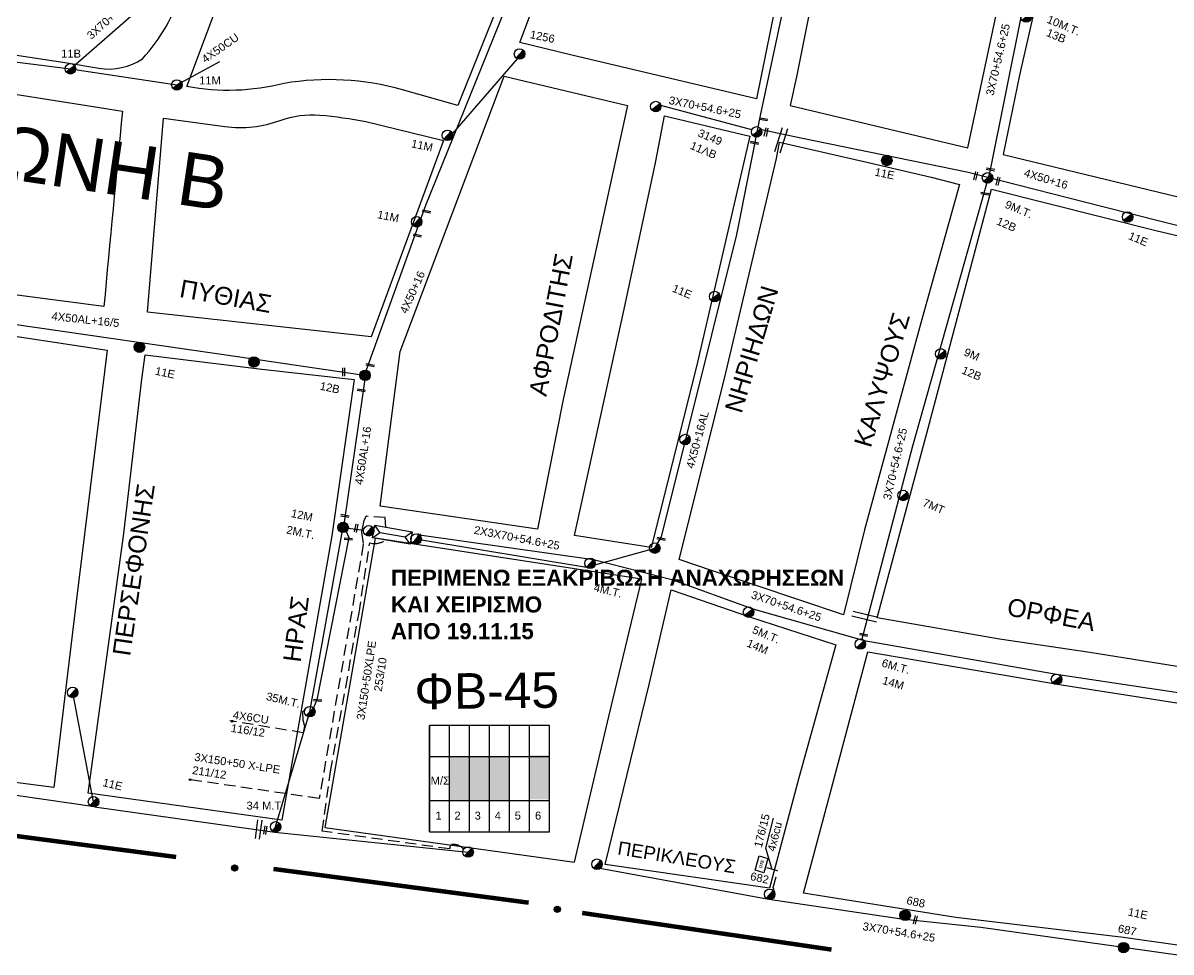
# Model space of a CAD drawing. Header units: millimetres. Extents: x 6950 to 9601, y 853 to 1951.
# Drawn here: x 8676.1 to 8934.4, y 1391.4 to 1600.2 of the extents above; entities that cross this region are included whole.
import ezdxf
from ezdxf.enums import TextEntityAlignment as Align

# ---------------------------------------------------------------- set-up
doc = ezdxf.new("R2010")
doc.units = ezdxf.units.MM
doc.linetypes.add('DASHED', pattern=[19.05, 12.7, -6.35])
for name, color, linetype in [('Pillar OTE', 7, 'Continuous'), ('Άγνωστα', 7, 'Continuous'), ('Ασφαλειοκιβώτια Χ.Τ 6 αναχωρήσεων', 7, 'Continuous'), ('Ασφαλειοκιβώτια Χ.Τ 9 αναχωρήσεων', 7, 'Continuous'), ('Γυμνά εναέρια ΧΤ και ΦΟΠ (3Φ)   4x50+16AL', 7, 'Continuous'), ('Επιγραφές - Σχήματα', 7, 'Continuous'), ('Καλώδια ΧΤ    4Χ50 CU', 7, 'SYN_LINE'), ('Καλώδια ΧΤ   3x150AL+50XLPE', 7, 'DASHED'), ('Καλώδια ΧΤ   4x6CU', 7, 'DASHED'), ('Μηχανική τομή', 7, 'Continuous'), ('Στύλος Ξύλινος', 7, 'Continuous'), ('Στύλος Ξύλινος @ 1', 7, 'Continuous'), ('Στύλος ΦΜ', 7, 'Continuous'), ('Στύλος ΦΜ @ 1', 7, 'Continuous'), ('Συνδέσεις', 7, 'Continuous'), ('Συνεστραμμένα ΧΤ   3x70+54.6+25 AL', 7, 'SYN_LINE'), ('Τομή', 7, 'Continuous'), ('Υποσταθμός εναέριος 2 στύλων', 7, 'Continuous'), ('Υποσταθμός πόλεως', 7, 'Continuous'), ('Υπόβαθρο ΔΕΗ', 7, 'Continuous'), ('Υπόγεια καλώδια Παροχών ΧΤ   4x50AL', 7, 'DASHED'), ('Υπόγεια καλώδια Παροχών ΧΤ   4x6', 7, 'DASHED')]:
    doc.layers.add(name, color=color, linetype=linetype)
doc.styles.add('arial', font='ARIAL.TTF')
doc.styles.get("Standard").update_dxf_attribs({"font": 'ARIAL.TTF'})
doc.linetypes.add('SYN_LINE', pattern='A,0.5,-0.0001,["/\\/\\/\\/",Standard,S=0.1,R=0,X=0,Y=-0.05],-0.25', length=0.7501)
doc.dimstyles.new('ISO-25', dxfattribs={"dimtxt": 2.5, "dimasz": 2.5, "dimexe": 1.25, "dimexo": 0.625, "dimtad": 1, "dimtxsty": 'Standard', "dimcen": 2.5, "dimadec": 0, "dimazin": 0, "dimtfac": 1, "dimtmove": 0, "dimatfit": 3, "dimfxl": 1, "dimarcsym": 0})

# ---------------------------------------------------------------- blocks, each defined once
blk = doc.blocks.new('ΤΟΜΗ')
at = {"layer": 'Τομή', "ltscale": 40}
for p, q in [((-5.68, 0), (5.68, 0)), ((5.68, -2.33), (-5.68, -2.33))]:
    blk.add_line(p, q, dxfattribs=at)
blk = doc.blocks.new('ΜΗΧΑΝΙΚΗ ΤΟΜΗ')
at = {"layer": 'Μηχανική τομή', "ltscale": 40}
for p, q in [((-1.89, 0.78), (1.89, 0.78)), ((1.89, 0), (-1.89, 0))]:
    blk.add_line(p, q, dxfattribs=at)
blk = doc.blocks.new('ΥΠΑΡΧΩΝ ΞΥΛΙΝΟΣ ΣΤΥΛΟΣ')
at = {"layer": 'Στύλος Ξύλινος'}
h = blk.add_hatch(color=7, dxfattribs=at)
h.paths.add_polyline_path([(-2.62, 0, 0.270008), (-1.29, -2.28), (1.3, 2.27, 0.576266)])
h.paths.add_polyline_path([(-1.29, -2.28, 0.574793), (2.62, 0, 0.268822), (1.3, 2.27)])
at = {"layer": 'Στύλος Ξύλινος', "color": 7}
blk.add_line((-1.29, -2.28), (1.3, 2.27), dxfattribs=at)
blk.add_circle((0, 0), 2.62, dxfattribs=at)
at = {"layer": 'Στύλος Ξύλινος', "flags": 4}
for tag, p in [('ΑΡΙΘΜΟΣ', (-4.91, 8.6)), ('ΤΥΠΟΣ', (-4.85, 3.39))]:
    blk.add_attdef(tag, p, '', height=4, dxfattribs=at)
blk = doc.blocks.new('ΥΠΑΡΧΩΝ ΤΣΙΜΕΝΤΕΝΙΟΣ ΣΤΥΛΟΣ')
at = {"layer": 'Στύλος ΦΜ'}
blk.add_hatch(color=7, dxfattribs=at).paths.add_polyline_path([(-1.29, -2.28, 0.574793), (2.62, 0, 0.268822), (1.3, 2.27)])
at = {"layer": 'Στύλος ΦΜ', "color": 7}
blk.add_line((-1.29, -2.28), (1.3, 2.27), dxfattribs=at)
blk.add_circle((0, 0), 2.62, dxfattribs=at)
at = {"layer": 'Στύλος ΦΜ', "flags": 4}
for tag, p in [('ΑΡΙΘΜΟΣ', (-4.68, 8.05)), ('ΤΥΠΟΣ', (-4.91, 3.03))]:
    blk.add_attdef(tag, p, '', height=4, dxfattribs=at)
blk = doc.blocks.new('ΥΠΟΣΤΑΘΜΟΣ ΕΝΑΕΡΙΟΣ ΕΠΙ 2 ΣΤΥΛΩΝ')
at = {"layer": 'Υποσταθμός εναέριος 2 στύλων', "linetype": 'Continuous'}
for points in [[(-11.97, -2.11, 0.574793), (-8.45, -0.07, 0.268822), (-9.64, 1.98)], [(9.68, -2.15, 0.574793), (13.19, -0.1, 0.268822), (12.01, 1.95)]]:
    blk.add_hatch(color=256, dxfattribs=at).paths.add_polyline_path(points)
for p, q in [((-11.97, -2.11), (-9.64, 1.98)), ((9.68, -2.15), (12.01, 1.95))]:
    blk.add_line(p, q, dxfattribs=at)
for centre in [(-10.81, -0.07), (10.84, -0.1)]:
    blk.add_circle(centre, 2.36, dxfattribs=at)
at = {"layer": 'Υποσταθμός πόλεως', "linetype": 'Continuous', "ltscale": 40}
blk.add_lwpolyline([(-8.57, 2.82), (8.57, 2.82), (8.57, -2.82), (-8.57, -2.82)], close=True, dxfattribs=at)
for points in [[(-5.75, 0), (-8.57, 2.82)], [(-8.57, -2.82), (-5.75, 0)], [(-5.75, 0), (5.75, 0)], [(5.75, 0), (8.57, 2.82)], [(8.57, -2.82), (5.75, 0)]]:
    blk.add_lwpolyline(points, dxfattribs=at)
at = {"layer": 'Υποσταθμός εναέριος 2 στύλων', "ltscale": 40, "flags": 1}
for tag, p in [('ΜΕΤΑΣΧΗΜΑΤΙΣΜΟΣ', (14.09, 2.51)), ('ΙΣΧΥΣ', (14.07, -0.28)), ('ΑΡΙΘΜΟΣ', (14.19, -3))]:
    blk.add_attdef(tag, p, '', height=1.8, dxfattribs=at)
blk = doc.blocks.new('ΑΣΦΑΛΕΙΟΚΙΒΩΤΙΟ ΥΠΟΣΤΑΘΜΟΥ 6 ΑΝΑΧΩΡΗΣΕΩΝ')
at = {"layer": 'Ασφαλειοκιβώτια Χ.Τ 6 αναχωρήσεων', "ltscale": 40}
for p, q in [((-23.91, 27), (23.91, 27)), ((-9.83, 27), (-9.83, -27)), ((9.83, 27), (9.83, -27)), ((-23.91, 18), (23.91, 18)), ((-23.91, 9), (23.91, 9)), ((-23.91, 0), (23.91, 0)), ((-23.91, -9), (23.91, -9)), ((-23.91, -18), (23.91, -18))]:
    blk.add_line(p, q, dxfattribs=at)
at = {"layer": 'Ασφαλειοκιβώτια Χ.Τ 6 αναχωρήσεων'}
blk.add_lwpolyline([(-23.91, -27), (23.91, -27), (23.91, 27), (-23.91, 27)], close=True, dxfattribs=at)
for s, p in [('1', (-18.47, 24.34)), ('2', (-18.47, 15.77)), ('3', (-18.47, 6.7)), ('4', (-18.47, -2.33)), ('5', (-18.47, -11.34)), ('6', (-18.47, -20.47))]:
    blk.add_text(s, height=3.6, rotation=270, dxfattribs=at).set_placement(p)
at = {"layer": 'Ασφαλειοκιβώτια Χ.Τ 6 αναχωρήσεων', "ltscale": 40}
for tag, height, p in [('ΟΝΟΜΑ', 5, (-0.27, 31.68)), ('ΚΕΙΜΕΝΟ 1', 2, (16.95, 22.41)), ('ΚΕΙΜΕΝΟ 2', 2, (16.95, 13.71)), ('ΚΕΙΜΕΝΟ 3', 2, (16.95, 4.31)), ('ΚΕΙΜΕΝΟ 4', 2, (16.95, -4.67)), ('ΚΕΙΜΕΝΟ 5', 2, (16.95, -13.51)), ('ΚΕΙΜΕΝΟ 6', 2, (16.95, -22.43)), ('ΣΧ', 2, (-0.21, -29.21))]:
    blk.add_attdef(tag, text='', height=height, dxfattribs=at).set_placement(p, align=Align.MIDDLE_CENTER)
blk = doc.blocks.new('_ΣΥΝΔΕΣΗ')
at = {"layer": 'Συνδέσεις', "linetype": 'SYN_LINE', "ltscale": 40}
blk.add_hatch(color=256, dxfattribs=at).paths.add_polyline_path([(0.5, -0.01, 1), (-0.5, -0.01, 1)])
at = {"layer": 'Συνδέσεις'}
blk.add_circle((0, -0.01), 0.5, dxfattribs=at)
blk = doc.blocks.new('PILLAR ΟΤΕ')
at = {"layer": 'Pillar OTE', "ltscale": 40}
blk.add_lwpolyline([(-3.31, 2.02), (3.39, 2.02), (3.39, -1.99), (-3.31, -1.99)], close=True, dxfattribs=at)
at = {"layer": 'Pillar OTE', "insert": (-1.81, 0.71), "char_height": 1.3575, "width": 109.961, "attachment_point": 1}
blk.add_mtext('{\\fArial|b1|i0|c161|p34;OTE}', dxfattribs=at)

msp = doc.modelspace()

# ---------------------------------------------------------------- hatches: boundary and pattern name
at = {"layer": 'Ασφαλειοκιβώτια Χ.Τ 9 αναχωρήσεων', "ltscale": 40}
for color, points in [(173, [(8776.54, 1435.29), (8772.04, 1435.29), (8772.04, 1425.46), (8776.54, 1425.46)]), (62, [(8781.04, 1435.29), (8776.54, 1435.29), (8776.54, 1425.46), (8781.04, 1425.46)]), (150, [(8781.13, 1425.42), (8785.63, 1425.42), (8785.63, 1435.25), (8781.13, 1435.25)]), (6, [(8790.12, 1425.72), (8794.62, 1425.72), (8794.62, 1435.55), (8790.12, 1435.55)])]:
    msp.add_hatch(color=color, dxfattribs=at).paths.add_polyline_path(points)
at = {"layer": 'Επιγραφές - Σχήματα', "linetype": 'Continuous', "ltscale": 20}
h = msp.add_hatch(color=154, dxfattribs=at)
h.dxf.hatch_style = 1
edge = h.paths.add_edge_path()
edge.add_arc((8723.7, 1410.27), 0.708, 0, 360)
h = msp.add_hatch(color=154, dxfattribs=at)
h.dxf.hatch_style = 1
edge = h.paths.add_edge_path()
edge.add_arc((8796.3, 1400.96), 0.708, 0, 360)

# ---------------------------------------------------------------- linework, layer by layer
at = {"layer": 'Άγνωστα', "color": 30}
msp.add_lwpolyline([(8984.14, 1543.81), (8952.84, 1550.38), (8919.02, 1558.86), (8888.43, 1566.71), (8851.08, 1574.33), (8842.2, 1576.21)], dxfattribs=at)
at = {"layer": 'Άγνωστα', "color": 151}
for points in [[(8641.98, 1535.06), (8673.59, 1532.56), (8724.36, 1525.28), (8751.89, 1521.19)], [(8749.28, 1486.66), (8752.71, 1486.21)]]:
    msp.add_lwpolyline(points, dxfattribs=at)
at = {"layer": 'Γυμνά εναέρια ΧΤ και ΦΟΠ (3Φ)   4x50+16AL', "color": 173, "ltscale": 40}
msp.add_lwpolyline([(8818.22, 1482.17), (8819.75, 1484.71), (8836.67, 1552.65), (8841.99, 1579.42), (8849.55, 1614.85), (8855.15, 1641.1)], dxfattribs=at)
at = {"layer": 'Γυμνά εναέρια ΧΤ και ΦΟΠ (3Φ)   4x50+16AL', "color": 151}
msp.add_lwpolyline([(8786.92, 1609.26), (8766.67, 1559.17), (8753.3, 1522.17), (8748.36, 1487.99)], dxfattribs=at)
at = {"layer": 'Γυμνά εναέρια ΧΤ και ΦΟΠ (3Φ)   4x50+16AL', "color": 85}
msp.add_lwpolyline([(8740.62, 1445.4), (8747.87, 1485.68)], dxfattribs=at)
at = {"layer": 'Επιγραφές - Σχήματα', "color": 154, "linetype": 'Continuous', "ltscale": 20, "const_width": 1}
for points in [[(8664.03, 1418.83), (8710.55, 1412.73)], [(8732.44, 1410.04), (8789.85, 1402.46)], [(8801.89, 1400.15), (8857.98, 1391.91)]]:
    msp.add_lwpolyline(points, dxfattribs=at)
at = {"layer": 'Επιγραφές - Σχήματα', "color": 154, "linetype": 'Continuous', "ltscale": 20}
for centre in [(8723.7, 1410.27), (8796.3, 1400.96)]:
    msp.add_circle(centre, 0.708, dxfattribs=at)
at = {"layer": 'Καλώδια ΧΤ    4Χ50 CU', "color": 27, "ltscale": 10}
msp.add_line((8710.71, 1586.29), (8720.35, 1591.58), dxfattribs=at)
at = {"layer": 'Καλώδια ΧΤ   3x150AL+50XLPE', "color": 6, "linetype": 'DASHED', "ltscale": 0.2}
msp.add_lwpolyline([(8757.73, 1486.86), (8757.56, 1489.08), (8753.31, 1489.33), (8752.74, 1488.35), (8752.25, 1485.74), (8752.66, 1483.04), (8742.72, 1425.87), (8713.52, 1430.13)], dxfattribs=at)
at = {"layer": 'Καλώδια ΧΤ   3x150AL+50XLPE', "color": 7, "linetype": 'DASHED', "ltscale": 0.2}
msp.add_lwpolyline([(8775.25, 1414.5), (8774.88, 1414.82, 0.162113), (8772.97, 1415.57, 0.502491), (8772.1, 1414.53), (8743.41, 1418.54), (8745.3, 1431.93), (8748.69, 1450.85), (8751.69, 1467.6), (8754.09, 1483.32), (8754.73, 1483.23, 0.199346), (8757.66, 1484.03, -0.341136)], format="xyb", dxfattribs=at)
at = {"layer": 'Καλώδια ΧΤ   4x6CU', "color": 85, "linetype": 'DASHED', "ltscale": 0.2}
msp.add_lwpolyline([(8739.62, 1445.79), (8738.98, 1445.34), (8739.07, 1443.59), (8739.44, 1442.13), (8739.16, 1440.66), (8722.65, 1443.32)], dxfattribs=at)
at = {"layer": 'Συνεστραμμένα ΧΤ   3x70+54.6+25 AL', "color": 27, "linetype": 'SYN_LINE', "ltscale": 20}
msp.add_line((8686.78, 1589.93), (8710.72, 1586.29), dxfattribs=at)
at = {"layer": 'Συνεστραμμένα ΧΤ   3x70+54.6+25 AL', "color": 62, "ltscale": 20}
msp.add_line((8691.97, 1425.15), (8687.28, 1449.71), dxfattribs=at)
at = {"layer": 'Συνεστραμμένα ΧΤ   3x70+54.6+25 AL', "color": 30, "linetype": 'SYN_LINE', "ltscale": 20}
for points in [[(8908.33, 1631), (8900.61, 1601.87), (8893.54, 1566.49), (8876.22, 1505.08), (8864.79, 1461.73)], [(8840.04, 1576.19), (8819.59, 1581.67)]]:
    msp.add_lwpolyline(points, dxfattribs=at)
at = {"layer": 'Συνεστραμμένα ΧΤ   3x70+54.6+25 AL', "color": 27, "linetype": 'SYN_LINE', "ltscale": 20}
for points in [[(8595.18, 1597.61), (8630.14, 1598.16), (8655.71, 1593.84), (8686.78, 1589.92), (8712.11, 1612.07), (8726.53, 1621.55)], [(8979.76, 1384.52), (8955.01, 1388.59), (8951.78, 1388.39), (8923.68, 1392.36), (8891.6, 1396.85), (8873.75, 1398.72), (8843.9, 1403.17), (8805.86, 1410.11)]]:
    msp.add_lwpolyline(points, dxfattribs=at)
at = {"layer": 'Συνεστραμμένα ΧΤ   3x70+54.6+25 AL', "color": 151, "linetype": 'SYN_LINE', "ltscale": 20}
msp.add_lwpolyline([(8787.28, 1592.2), (8772.69, 1575.36)], dxfattribs=at)
at = {"layer": 'Συνεστραμμένα ΧΤ   3x70+54.6+25 AL', "color": 151, "ltscale": 20}
msp.add_lwpolyline([(8748.79, 1485.87), (8749.39, 1484.58), (8742.21, 1448.05), (8741.43, 1446.26)], dxfattribs=at)
at = {"layer": 'Συνεστραμμένα ΧΤ   3x70+54.6+25 AL', "color": 62, "linetype": 'SYN_LINE', "ltscale": 20}
msp.add_lwpolyline([(8765.29, 1485.12), (8804.47, 1479.6), (8822.09, 1475.11), (8840.25, 1468.49), (8865.31, 1461.42), (8909.06, 1453.74), (8947.52, 1448.02), (8954.93, 1446.42)], dxfattribs=at)
at = {"layer": 'Συνεστραμμένα ΧΤ   3x70+54.6+25 AL', "color": 173, "linetype": 'SYN_LINE', "ltscale": 20}
msp.add_lwpolyline([(8765.71, 1484.02), (8802.86, 1477.88), (8802.86, 1477.88), (8818.22, 1482.17)], dxfattribs=at)
at = {"layer": 'Συνεστραμμένα ΧΤ   3x70+54.6+25 AL', "color": 7, "ltscale": 20}
msp.add_lwpolyline([(8732.92, 1419.5), (8732.92, 1419.5), (8740.62, 1445.4)], dxfattribs=at)
at = {"layer": 'Συνεστραμμένα ΧΤ   3x70+54.6+25 AL', "color": 62, "ltscale": 20}
for points in [[(8692.15, 1423.99), (8663.08, 1428.22), (8629.39, 1433.08)], [(8692.15, 1423.99), (8732.76, 1418.33)]]:
    msp.add_lwpolyline(points, dxfattribs=at)
at = {"layer": 'Συνεστραμμένα ΧΤ   3x70+54.6+25 AL', "ltscale": 20}
msp.add_lwpolyline([(8732.76, 1418.33), (8776.24, 1413.85)], dxfattribs=at)
at = {"layer": 'Υπόβαθρο ΔΕΗ'}
msp.add_lwpolyline([(8785.84, 1611.49), (8803.35, 1655.94), (8758.3, 1664.56), (8714.31, 1673.41), (8662.21, 1684.06), (8631.48, 1690.4, 0.532032), (8630.98, 1689.9), (8623.9, 1671.51), (8613.85, 1644.89), (8601.03, 1611.26), (8598.77, 1604.45), (8640.99, 1598.11), (8686.07, 1591.24), (8693.17, 1590.05, 0.19226), (8703, 1592.2, 0.115551), (8711.81, 1607.7), (8717.54, 1624.86, -0.502704), (8722.33, 1626.43), (8750.97, 1619.02), (8785.84, 1611.49)], format="xyb", dxfattribs=at)
for points in [[(8852.05, 1635.72), (8845.31, 1603.89), (8841.13, 1583.16), (8799.54, 1592.98), (8787.87, 1595.8), (8796.57, 1619.03), (8810.61, 1653.74), (8838.27, 1641.6), (8852.05, 1635.72)], [(8888.65, 1572.15), (8895.25, 1603.13), (8900.84, 1625.92), (8876.23, 1630.59), (8860.02, 1633.77), (8855.31, 1614.01), (8850.07, 1588.11), (8848.65, 1581.68), (8888.65, 1572.15)], [(9023.37, 1542.05), (9040.16, 1599.56), (8973.38, 1611.87), (8935.41, 1619.18), (8908.48, 1624.65), (8900.24, 1588.5), (8896.58, 1570.69), (8945.56, 1558.82), (8985.52, 1549.74), (9002.19, 1546.23), (9003.36, 1546.58), (9023.37, 1542.05)], [(8784.34, 1588.3), (8812.06, 1581.64), (8797.61, 1515.57), (8791.84, 1486.46), (8756.41, 1491.61), (8760.96, 1526.37), (8784.34, 1588.3)], [(8820.38, 1579.34), (8839.63, 1574.75), (8832.33, 1543.39), (8827.64, 1522.97), (8817.41, 1482.29), (8800.15, 1484.99), (8811.32, 1535.85), (8818.37, 1568.77), (8820.38, 1579.34)], [(8886.79, 1563.93), (8877.96, 1532.55), (8865.38, 1486.31), (8860.69, 1467.18), (8831.17, 1477.04), (8823.73, 1479.61), (8833.9, 1520.3), (8845.57, 1569.75), (8846.24, 1573.41), (8865.95, 1568.92), (8880.36, 1565.57), (8886.79, 1563.93)], [(8982.32, 1541.53), (8972.71, 1510.12), (8962.35, 1475.38), (8955.36, 1452.39), (8916.06, 1458.69), (8895.74, 1461.68), (8868.25, 1466.53), (8879.69, 1509.1), (8893.99, 1562.85), (8931.2, 1553.53), (8954.53, 1548.02), (8979, 1542.22), (8982.32, 1541.53)], [(8648.58, 1532.77), (8671.35, 1530.24), (8695.03, 1526.65), (8688.06, 1470.12), (8683.02, 1428.33), (8643.76, 1433.42), (8637.53, 1434.44), (8642.12, 1476.22), (8646.15, 1512.9), (8648.33, 1532.8)], [(8703.61, 1525.61), (8729.85, 1522.4), (8750.6, 1520.08), (8745.59, 1484.9), (8734.29, 1421.04), (8690.78, 1427.06), (8698.75, 1485.42), (8702.81, 1520.17), (8703.61, 1525.61)], [(8755.34, 1484.38), (8751.22, 1460.68), (8743.98, 1419.36), (8800.14, 1411.56), (8807.89, 1444.33), (8815.33, 1475.18), (8755.34, 1484.38)], [(8821.89, 1472.79), (8839.55, 1466.7), (8858.92, 1460.45), (8850.65, 1430.56), (8843.99, 1405.69), (8807.09, 1411.04), (8816.98, 1451.51), (8821.89, 1472.79)], [(8978.08, 1440.86), (8975.12, 1421.86), (8976.51, 1416.81), (8971.38, 1387.53), (8949.54, 1390.99), (8923.65, 1394.65), (8885.94, 1399.16), (8885.94, 1399.16), (8851.66, 1404.57), (8857.66, 1427.03), (8866.16, 1458.82), (8909.73, 1451.45), (8954.88, 1444.4), (8967.14, 1442.58), (8978.08, 1440.88)], [(8843.18, 1414.71), (8844.9, 1421.46)]]:
    msp.add_lwpolyline(points, dxfattribs=at)
for points in [[(8723.87, 1615.18, -0.386401), (8729.06, 1617.4), (8779, 1605.91), (8783.34, 1605.21), (8773.92, 1581.66), (8761.44, 1585.2, 0.11223), (8734.83, 1586.62, -0.109028), (8712.98, 1585.94)], [(8694.3, 1536.46), (8647.19, 1542.61), (8651.5, 1587.78), (8694.7, 1581, 0.001025), (8698.47, 1580.42, 0.001025)], [(8754.41, 1529.66), (8704.08, 1535.18), (8707.74, 1578.84), (8721.5, 1576.96, 0.122695), (8733.97, 1578.32, -0.109555), (8742.89, 1579.52, -0.029401), (8753.22, 1578.04), (8770.66, 1573.82)]]:
    msp.add_lwpolyline(points, format="xyb", close=True, dxfattribs=at)
at = {"layer": 'Υπόγεια καλώδια Παροχών ΧΤ   4x6', "color": 27, "linetype": 'DASHED', "ltscale": 0.2}
msp.add_lwpolyline([(8844.97, 1405.1, 0.279808), (8844.84, 1405.85), (8845.85, 1409.63), (8843.07, 1410.38)], format="xyb", dxfattribs=at)

# ---------------------------------------------------------------- block references
at = {"layer": 'Pillar OTE', "xscale": 0.5, "yscale": 0.5, "zscale": 0.5, "rotation": 74.05622295841408}
msp.add_blockref('PILLAR ΟΤΕ', (8842.23, 1411.07), dxfattribs=at)
at = {"layer": 'Ασφαλειοκιβώτια Χ.Τ 6 αναχωρήσεων', "xscale": 0.5, "yscale": 0.5, "zscale": 0.5, "rotation": 90}
msp.add_blockref('ΑΣΦΑΛΕΙΟΚΙΒΩΤΙΟ ΥΠΟΣΤΑΘΜΟΥ 6 ΑΝΑΧΩΡΗΣΕΩΝ', (8781.04, 1430.37), dxfattribs=at)
at = {"layer": 'Μηχανική τομή'}
for p, xscale, yscale, zscale, rotation in [((8842.75, 1578.75), 0.4999999999999999, 0.4999999999999999, 0.4999999999999999, 169.57116670519), ((8843.46, 1575.62), 0.4999999999999998, 0.4999999999999998, 0.4999999999999998, 76.52273740397938), ((8840.71, 1573.46), 0.4999999999999999, 0.4999999999999999, 0.4999999999999999, 169.57116670519), ((8893.79, 1567.5), 0.4999999999999999, 0.4999999999999999, 0.4999999999999999, 169.57116670519), ((8890.59, 1565.79), 0.4999999999999998, 0.4999999999999998, 0.4999999999999998, 76.52273740397938), ((8895.6, 1564.59), 0.4999999999999998, 0.4999999999999998, 0.4999999999999998, 76.52273740397938), ((8892.53, 1562.05), 0.4999999999999999, 0.4999999999999999, 0.4999999999999999, 169.57116670519), ((8766.91, 1558.03), 0.4999999999999999, 0.4999999999999999, 0.4999999999999999, 169.57116670519), ((8764.84, 1552.63), 0.4999999999999999, 0.4999999999999999, 0.4999999999999999, 169.57116670519), ((8748.03, 1521.76), 0.4999999999999997, 0.4999999999999997, 0.4999999999999997, 270.3412324032262), ((8754.21, 1523.48), 0.4999999999999999, 0.4999999999999999, 0.4999999999999999, 169.57116670519), ((8752.24, 1517.83), 0.4999999999999999, 0.4999999999999999, 0.4999999999999999, 169.57116670519), ((8748.54, 1489.6), 0.4999999999999999, 0.4999999999999999, 0.4999999999999999, 169.57116670519), ((8751.24, 1486.62), 0.4999999999999998, 0.4999999999999998, 0.4999999999999998, 76.52273740397938), ((8765.26, 1484.45), 0.4999999999999998, 0.4999999999999998, 0.4999999999999998, 76.52273740397938), ((8749.29, 1484.42), 0.4999999999999999, 0.4999999999999999, 0.4999999999999999, 174.8667646448354), ((8819.7, 1484.45), 0.4999999999999999, 0.4999999999999999, 0.4999999999999999, 169.57116670519), ((8865.24, 1462.87), 0.4999999999999999, 0.4999999999999999, 0.4999999999999999, 169.57116670519), ((8742.39, 1448.13), 0.4999999999999999, 0.4999999999999999, 0.4999999999999999, 174.8667646448354), ((8729.54, 1418.88), 1.132739896008985, 1.132739896008985, 1.132739896008985, 82.3499852176871), ((8730.81, 1418.75), 0.4999999999999998, 0.4999999999999998, 0.4999999999999998, 82.3499852176871), ((8877.05, 1398.54), 0.4999999999999998, 0.4999999999999998, 0.4999999999999998, 76.52273740397938)]:
    msp.add_blockref('ΜΗΧΑΝΙΚΗ ΤΟΜΗ', p, dxfattribs=dict(at, xscale=xscale, yscale=yscale, zscale=zscale, rotation=rotation))
at = {"layer": 'Στύλος Ξύλινος @ 1', "ltscale": 40}
ref = msp.add_blockref('ΥΠΑΡΧΩΝ ΞΥΛΙΝΟΣ ΣΤΥΛΟΣ', (8870.42, 1569.32), dxfattribs=dict(at, xscale=0.449999999999818, yscale=0.449999999999818, zscale=0.449999999999818, rotation=348.1169651203148))
ref.add_attrib('ΑΡΙΘΜΟΣ', '11E', (8867.57, 1565.94), dxfattribs={"layer": 'Στύλος Ξύλινος', "height": 1.8, "rotation": 348.117, "flags": 4})
ref = msp.add_blockref('ΥΠΑΡΧΩΝ ΞΥΛΙΝΟΣ ΣΤΥΛΟΣ', (8702.3, 1527.32), dxfattribs=dict(at, xscale=0.449999999999818, yscale=0.449999999999818, zscale=0.449999999999818, rotation=348.1169651203148))
ref.add_attrib('ΑΡΙΘΜΟΣ', '11E', (8705.69, 1521.19), dxfattribs={"layer": 'Στύλος Ξύλινος', "height": 1.8, "rotation": 348.117, "flags": 4})
at = {"layer": 'Στύλος Ξύλινος @ 1', "ltscale": 40, "xscale": 0.449999999999818, "yscale": 0.449999999999818, "zscale": 0.449999999999818, "rotation": 348.1169651203148}
msp.add_blockref('ΥΠΑΡΧΩΝ ΞΥΛΙΝΟΣ ΣΤΥΛΟΣ', (8728.05, 1524.02), dxfattribs=at)
at = {"layer": 'Στύλος Ξύλινος @ 1', "ltscale": 40}
ref = msp.add_blockref('ΥΠΑΡΧΩΝ ΞΥΛΙΝΟΣ ΣΤΥΛΟΣ', (8753.05, 1521.02), dxfattribs=dict(at, xscale=0.449999999999818, yscale=0.449999999999818, zscale=0.449999999999818, rotation=348.1169651203148))
ref.add_attrib('ΤΥΠΟΣ', '12B', (8742.76, 1517.82), dxfattribs={"layer": 'Στύλος Ξύλινος', "height": 1.8, "rotation": 348.117, "flags": 4})
ref = msp.add_blockref('ΥΠΑΡΧΩΝ ΞΥΛΙΝΟΣ ΣΤΥΛΟΣ', (8748.11, 1486.83), dxfattribs=dict(at, xscale=0.449999999999818, yscale=0.449999999999818, zscale=0.449999999999818, rotation=348.1169651203148))
ref.add_attrib('ΤΥΠΟΣ', '12M', (8736.27, 1489.19), dxfattribs={"layer": 'Στύλος Ξύλινος', "height": 1.8, "rotation": 348.117, "flags": 4})
ref.add_attrib('ΑΡΙΘΜΟΣ', '2M.T.', (8735.23, 1485.49), dxfattribs={"layer": 'Στύλος Ξύλινος', "height": 1.8, "rotation": 348.117, "flags": 4})
ref = msp.add_blockref('ΥΠΑΡΧΩΝ ΞΥΛΙΝΟΣ ΣΤΥΛΟΣ', (8874.53, 1399.61), dxfattribs=dict(at, xscale=0.449999999999818, yscale=0.449999999999818, zscale=0.449999999999818, rotation=348.1169651203148))
ref.add_attrib('ΑΡΙΘΜΟΣ', '688', (8874.72, 1402.17), dxfattribs={"layer": 'Στύλος Ξύλινος', "height": 1.8, "rotation": 348.117, "flags": 4})
ref = msp.add_blockref('ΥΠΑΡΧΩΝ ΞΥΛΙΝΟΣ ΣΤΥΛΟΣ', (8923.68, 1392.36), dxfattribs=dict(at, xscale=0.449999999999818, yscale=0.449999999999818, zscale=0.449999999999818, rotation=348.1169651203148))
ref.add_attrib('ΤΥΠΟΣ', '687', (8922.27, 1395.85), dxfattribs={"layer": 'Στύλος Ξύλινος', "height": 1.8, "rotation": 348.117, "flags": 4})
ref.add_attrib('ΑΡΙΘΜΟΣ', '11E', (8924.54, 1399.6), dxfattribs={"layer": 'Στύλος Ξύλινος', "height": 1.8, "rotation": 348.117, "flags": 4})
at = {"layer": 'Στύλος ΦΜ @ 1', "ltscale": 40}
ref = msp.add_blockref('ΥΠΑΡΧΩΝ ΤΣΙΜΕΝΤΕΝΙΟΣ ΣΤΥΛΟΣ', (8901.75, 1601.57), dxfattribs=dict(at, xscale=0.4499999999998182, yscale=0.4499999999998182, zscale=0.4499999999998182, rotation=337.1517464580141))
ref.add_attrib('ΤΥΠΟΣ', '10M.T.', (8906.25, 1600.36), dxfattribs={"layer": 'Στύλος ΦΜ', "height": 1.8, "rotation": 337.1517, "flags": 4})
ref.add_attrib('ΑΡΙΘΜΟΣ', '13B', (8906.11, 1597.38), dxfattribs={"layer": 'Στύλος ΦΜ', "height": 1.8, "rotation": 337.1517, "flags": 4})
ref = msp.add_blockref('ΥΠΑΡΧΩΝ ΤΣΙΜΕΝΤΕΝΙΟΣ ΣΤΥΛΟΣ', (8787.8, 1593.25), dxfattribs=dict(at, xscale=0.4499999999998183, yscale=0.4499999999998183, zscale=0.4499999999998183, rotation=348.3989664998811))
ref.add_attrib('ΤΥΠΟΣ', '1256', (8790.03, 1596.84), dxfattribs={"layer": 'Στύλος ΦΜ', "height": 1.8, "rotation": 348.399, "flags": 4})
ref = msp.add_blockref('ΥΠΑΡΧΩΝ ΤΣΙΜΕΝΤΕΝΙΟΣ ΣΤΥΛΟΣ', (8686.78, 1589.93), dxfattribs=dict(at, xscale=0.4499999999998182, yscale=0.4499999999998182, zscale=0.4499999999998182, rotation=337.1517464580141))
ref.add_attrib('ΤΥΠΟΣ', '11B', (8684.68, 1592.44), dxfattribs={"layer": 'Στύλος ΦΜ', "height": 1.8, "flags": 4})
ref = msp.add_blockref('ΥΠΑΡΧΩΝ ΤΣΙΜΕΝΤΕΝΙΟΣ ΣΤΥΛΟΣ', (8710.71, 1586.29), dxfattribs=dict(at, xscale=0.4499999999998182, yscale=0.4499999999998182, zscale=0.4499999999998182, rotation=337.1517464580141))
ref.add_attrib('ΤΥΠΟΣ', '11M', (8715.72, 1586.4), dxfattribs={"layer": 'Στύλος ΦΜ', "height": 1.8, "flags": 4})
at = {"layer": 'Στύλος ΦΜ @ 1', "ltscale": 40, "xscale": 0.4499999999998182, "yscale": 0.4499999999998182, "zscale": 0.4499999999998182}
for p, rotation in [((8818.44, 1581.43), 337.1517464580141), ((8825.03, 1506.57), 337.1517464580141), ((8818.22, 1482.17), 337.1517464580141), ((8908.6, 1452.66), 337.1517464580141), ((8687.28, 1449.71), 346.5061005695495), ((8776.24, 1413.85), 346.5061005695495), ((8805.22, 1411.11), 346.5061005695495)]:
    msp.add_blockref('ΥΠΑΡΧΩΝ ΤΣΙΜΕΝΤΕΝΙΟΣ ΣΤΥΛΟΣ', p, dxfattribs=dict(at, rotation=rotation))
at = {"layer": 'Στύλος ΦΜ @ 1', "ltscale": 40}
ref = msp.add_blockref('ΥΠΑΡΧΩΝ ΤΣΙΜΕΝΤΕΝΙΟΣ ΣΤΥΛΟΣ', (8771.58, 1574.96), dxfattribs=dict(at, xscale=0.4499999999998183, yscale=0.4499999999998183, zscale=0.4499999999998183, rotation=348.3989664998811))
ref.add_attrib('ΤΥΠΟΣ', '11M', (8763.3, 1572.3), dxfattribs={"layer": 'Στύλος ΦΜ', "height": 1.8, "rotation": 348.399, "flags": 4})
ref = msp.add_blockref('ΥΠΑΡΧΩΝ ΤΣΙΜΕΝΤΕΝΙΟΣ ΣΤΥΛΟΣ', (8841.12, 1575.74), dxfattribs=dict(at, xscale=0.4499999999998182, yscale=0.4499999999998182, zscale=0.4499999999998182, rotation=337.1517464580141))
ref.add_attrib('ΤΥΠΟΣ', '3149', (8827.74, 1574.81), dxfattribs={"layer": 'Στύλος ΦΜ', "height": 1.8, "rotation": 337.1517, "flags": 4})
ref.add_attrib('ΑΡΙΘΜΟΣ', '11ΛΒ', (8825.99, 1572), dxfattribs={"layer": 'Στύλος ΦΜ', "height": 1.8, "rotation": 337.1517, "flags": 4})
ref = msp.add_blockref('ΥΠΑΡΧΩΝ ΤΣΙΜΕΝΤΕΝΙΟΣ ΣΤΥΛΟΣ', (8893.08, 1565.41), dxfattribs=dict(at, xscale=0.4499999999998182, yscale=0.4499999999998182, zscale=0.4499999999998182, rotation=337.1517464580141))
ref.add_attrib('ΤΥΠΟΣ', '9M.T.', (8896.81, 1558.76), dxfattribs={"layer": 'Στύλος ΦΜ', "height": 1.8, "rotation": 337.1517, "flags": 4})
ref.add_attrib('ΑΡΙΘΜΟΣ', '12B', (8894.94, 1554.99), dxfattribs={"layer": 'Στύλος ΦΜ', "height": 1.8, "rotation": 337.1517, "flags": 4})
ref = msp.add_blockref('ΥΠΑΡΧΩΝ ΤΣΙΜΕΝΤΕΝΙΟΣ ΣΤΥΛΟΣ', (8764.65, 1555.52), dxfattribs=dict(at, xscale=0.4499999999998183, yscale=0.4499999999998183, zscale=0.4499999999998183, rotation=348.3989664998811))
ref.add_attrib('ΤΥΠΟΣ', '11M', (8755.68, 1556.37), dxfattribs={"layer": 'Στύλος ΦΜ', "height": 1.8, "rotation": 348.399, "flags": 4})
ref = msp.add_blockref('ΥΠΑΡΧΩΝ ΤΣΙΜΕΝΤΕΝΙΟΣ ΣΤΥΛΟΣ', (8924.58, 1556.61), dxfattribs=dict(at, xscale=0.4499999999998182, yscale=0.4499999999998182, zscale=0.4499999999998182, rotation=337.1517464580141))
ref.add_attrib('ΤΥΠΟΣ', '11E', (8924.58, 1551.7), dxfattribs={"layer": 'Στύλος ΦΜ', "height": 1.8, "rotation": 337.1517, "flags": 4})
ref = msp.add_blockref('ΥΠΑΡΧΩΝ ΤΣΙΜΕΝΤΕΝΙΟΣ ΣΤΥΛΟΣ', (8831.69, 1538.72), dxfattribs=dict(at, xscale=0.4499999999998182, yscale=0.4499999999998182, zscale=0.4499999999998182, rotation=337.1517464580141))
ref.add_attrib('ΤΥΠΟΣ', '11E', (8821.97, 1539.9), dxfattribs={"layer": 'Στύλος ΦΜ', "height": 1.8, "rotation": 337.1517, "flags": 4})
ref = msp.add_blockref('ΥΠΑΡΧΩΝ ΤΣΙΜΕΝΤΕΝΙΟΣ ΣΤΥΛΟΣ', (8882.55, 1525.83), dxfattribs=dict(at, xscale=0.4499999999998182, yscale=0.4499999999998182, zscale=0.4499999999998182, rotation=337.1517464580141))
ref.add_attrib('ΤΥΠΟΣ', '9M', (8887.57, 1525.56), dxfattribs={"layer": 'Στύλος ΦΜ', "height": 1.8, "rotation": 337.1517, "flags": 4})
ref.add_attrib('ΑΡΙΘΜΟΣ', '12B', (8887.09, 1521.51), dxfattribs={"layer": 'Στύλος ΦΜ', "height": 1.8, "rotation": 337.1517, "flags": 4})
ref = msp.add_blockref('ΥΠΑΡΧΩΝ ΤΣΙΜΕΝΤΕΝΙΟΣ ΣΤΥΛΟΣ', (8874.07, 1494), dxfattribs=dict(at, xscale=0.4499999999998182, yscale=0.4499999999998182, zscale=0.4499999999998182, rotation=337.1517464580141))
ref.add_attrib('ΤΥΠΟΣ', '7MT', (8878.3, 1491.71), dxfattribs={"layer": 'Στύλος ΦΜ', "height": 1.8, "rotation": 337.1517, "flags": 4})
ref = msp.add_blockref('ΥΠΑΡΧΩΝ ΤΣΙΜΕΝΤΕΝΙΟΣ ΣΤΥΛΟΣ', (8803.66, 1478.75), dxfattribs=dict(at, xscale=0.4499999999998182, yscale=0.4499999999998182, zscale=0.4499999999998182, rotation=346.5061005695495))
ref.add_attrib('ΤΥΠΟΣ', '4M.T.', (8804.37, 1472.5), dxfattribs={"layer": 'Στύλος ΦΜ', "height": 1.8, "rotation": 346.5061, "flags": 4})
ref = msp.add_blockref('ΥΠΑΡΧΩΝ ΤΣΙΜΕΝΤΕΝΙΟΣ ΣΤΥΛΟΣ', (8839.31, 1467.78), dxfattribs=dict(at, xscale=0.4499999999998182, yscale=0.4499999999998182, zscale=0.4499999999998182, rotation=337.1517464580141))
ref.add_attrib('ΤΥΠΟΣ', '5M.T.', (8839.97, 1463.15), dxfattribs={"layer": 'Στύλος ΦΜ', "height": 1.8, "rotation": 337.1517, "flags": 4})
ref.add_attrib('ΑΡΙΘΜΟΣ', '14M', (8838.74, 1460.11), dxfattribs={"layer": 'Στύλος ΦΜ', "height": 1.8, "rotation": 337.1517, "flags": 4})
ref = msp.add_blockref('ΥΠΑΡΧΩΝ ΤΣΙΜΕΝΤΕΝΙΟΣ ΣΤΥΛΟΣ', (8864.46, 1460.6), dxfattribs=dict(at, xscale=0.4499999999998182, yscale=0.4499999999998182, zscale=0.4499999999998182, rotation=344.0780238654427))
ref.add_attrib('ΤΥΠΟΣ', '6M.T.', (8869.12, 1455.58), dxfattribs={"layer": 'Στύλος ΦΜ', "height": 1.8, "rotation": 344.078, "flags": 4})
ref.add_attrib('ΑΡΙΘΜΟΣ', '14M', (8869.27, 1451.66), dxfattribs={"layer": 'Στύλος ΦΜ', "height": 1.8, "rotation": 344.078, "flags": 4})
ref = msp.add_blockref('ΥΠΑΡΧΩΝ ΤΣΙΜΕΝΤΕΝΙΟΣ ΣΤΥΛΟΣ', (8740.62, 1445.4), dxfattribs=dict(at, xscale=0.4499999999998182, yscale=0.4499999999998182, zscale=0.4499999999998182, rotation=346.5061005695495))
ref.add_attrib('ΤΥΠΟΣ', '35M.T.', (8730.65, 1448.05), dxfattribs={"layer": 'Στύλος ΦΜ', "height": 1.8, "rotation": 346.5061, "flags": 4})
ref = msp.add_blockref('ΥΠΑΡΧΩΝ ΤΣΙΜΕΝΤΕΝΙΟΣ ΣΤΥΛΟΣ', (8691.97, 1425.15), dxfattribs=dict(at, xscale=0.4499999999998182, yscale=0.4499999999998182, zscale=0.4499999999998182, rotation=346.5061005695495))
ref.add_attrib('ΤΥΠΟΣ', '11E', (8693.89, 1428.7), dxfattribs={"layer": 'Στύλος ΦΜ', "height": 1.8, "rotation": 346.5061, "flags": 4})
ref = msp.add_blockref('ΥΠΑΡΧΩΝ ΤΣΙΜΕΝΤΕΝΙΟΣ ΣΤΥΛΟΣ', (8732.92, 1419.5), dxfattribs=dict(at, xscale=0.4499999999998182, yscale=0.4499999999998182, zscale=0.4499999999998182, rotation=346.5061005695495))
ref.add_attrib('ΑΡΙΘΜΟΣ', '34 M.T', (8726.39, 1423.39), dxfattribs={"layer": 'Στύλος ΦΜ', "height": 1.8, "flags": 4})
ref = msp.add_blockref('ΥΠΑΡΧΩΝ ΤΣΙΜΕΝΤΕΝΙΟΣ ΣΤΥΛΟΣ', (8844.07, 1404.34), dxfattribs=dict(at, xscale=0.4499999999998182, yscale=0.4499999999998182, zscale=0.4499999999998182, rotation=347.490630320003))
ref.add_attrib('ΤΥΠΟΣ', '682', (8839.56, 1407.59), dxfattribs={"layer": 'Στύλος ΦΜ', "height": 1.8, "rotation": 347.4906, "flags": 4})
at = {"layer": 'Συνδέσεις', "xscale": 0.4, "yscale": 0.4, "zscale": 0.25}
for p in [(8723.14, 1443.24), (8723.14, 1443.24), (8713.69, 1430.11)]:
    msp.add_blockref('_ΣΥΝΔΕΣΗ', p, dxfattribs=at)
at = {"layer": 'Τομή'}
for p, xscale, yscale, zscale, rotation in [((8847.22, 1573.7), 0.4999999999999989, 0.4999999999999989, 0.4999999999999989, 252.4624115855173), ((8865.33, 1466.16), 0.4999999999999988, 0.4999999999999988, 0.4999999999999988, 166.2145697589141)]:
    msp.add_blockref('ΤΟΜΗ', p, dxfattribs=dict(at, xscale=xscale, yscale=yscale, zscale=zscale, rotation=rotation))
at = {"layer": 'Υποσταθμός εναέριος 2 στύλων', "xscale": 0.5, "yscale": 0.5, "zscale": 0.5, "rotation": 350.2819338265664}
msp.add_blockref('ΥΠΟΣΤΑΘΜΟΣ ΕΝΑΕΡΙΟΣ ΕΠΙ 2 ΣΤΥΛΩΝ', (8759.21, 1485.18), dxfattribs=at)

# ---------------------------------------------------------------- texts
at = {"color": 154, "ltscale": 40, "insert": (8660.95, 1579), "char_height": 12, "width": 94.4586, "attachment_point": 1, "rotation": 351.5802, "style": 'arial'}
msp.add_mtext('ΖΩΝΗ B', dxfattribs=at)
at = {"ltscale": 40, "attachment_point": 1, "style": 'arial'}
for s, insert, char_height, width, rotation in [('ΑΦΡΟΔΙΤΗΣ', (8789.88, 1516.84), 4, 94.4586, 79.327), ('ΠΥΘΙΑΣ', (8711.82, 1542.59), 4, 94.4586, 349.9071), ('NHPIHΔΩN', (8833.9, 1513.4), 4, 94.4586, 73.4069), ('ΚΑΛΥΨΟΥΣ', (8862.96, 1505.68), 4, 94.4586, 73.4069), ('ΠΕΡΣΕΦΟΝΗΣ', (8696.23, 1458.31), 4, 94.4586, 81.7419), ('ΗΡΑΣ', (8734.59, 1456.85), 4, 94.4586, 82.75), ('OPΦEA', (8897.96, 1471.02), 4, 94.4586, 349.5635), ('ΦB-45', (8764.09, 1453.92), 8, 46.4484, 0.6613), ('ΠΕΡΙΚΛΕΟΥΣ', (8810.18, 1416.3), 3, 24.0803, 350.7293)]:
    msp.add_mtext(s, dxfattribs=dict(at, insert=insert, char_height=char_height, width=width, rotation=rotation))
at = {"color": 1, "ltscale": 30, "insert": (8758.86, 1477.3), "char_height": 3.6, "width": 121.2945, "attachment_point": 1}
msp.add_mtext('{\\fArial|b1|i0|c161|p34;ΠΕΡΙΜΕΝΩ ΕΞΑΚΡΙΒΩΣΗ ΑΝΑΧΩΡΗΣΕΩΝ \\PΚΑΙ ΧΕΙΡΙΣΜΟ   \\PΑΠΟ 19.11.15}', dxfattribs=at)
at = {"layer": 'Άγνωστα', "ltscale": 40, "char_height": 1.8, "attachment_point": 1, "style": 'arial'}
for s, insert, width, rotation in [('3X70+54.6+25AL', (8690.26, 1597.74), 34.5395, 41.8721), ('3X70+54.6+25', (8892.67, 1584.17), 34.5395, 76.9486), ('4X50CU', (8716.06, 1592.6), 13.1331, 34.9666), ('3X70+54.6+25', (8821.61, 1583.8), 34.5395, 348.5429), ('4X50+16', (8901.64, 1567.49), 34.5395, 343.231), ('4X50+16', (8760.79, 1535.44), 34.5395, 65.6366), ('4X50AL+16/5', (8682.65, 1535.25), 34.5395, 353.9111), ('4X50AL+16', (8750.72, 1496.57), 34.5395, 81.4863), ('3X70+54.6+25', (8869.54, 1493.26), 34.5395, 76.9486), ('2X3X70+54.6+25', (8777.76, 1487.19), 34.5395, 349.2501), ('3X70+54.6+25', (8840.3, 1472.66), 34.5395, 341.2046), ('3X150+50XLPE', (8751.12, 1443.71), 34.5395, 81.4863), ('253/10', (8755.02, 1450.1), 34.5395, 81.4863), ('4X6CU\\P116/12', (8723.5, 1445.62), 34.5395, 351.3313), ('3X150+50 X-LPE\\P211/12', (8714.81, 1436.16), 23.4584, 351.3313), ('Μ/Σ', (8767.79, 1430.8), 34.5395, 0.2176), ('3X70+54.6+25', (8865.16, 1398.11), 34.5395, 350.5443)]:
    msp.add_mtext(s, dxfattribs=dict(at, insert=insert, width=width, rotation=rotation))
at = {"layer": 'Γυμνά εναέρια ΧΤ και ΦΟΠ (3Φ)   4x50+16AL', "ltscale": 40, "insert": (8825.21, 1500.4), "char_height": 1.8, "width": 34.5395, "attachment_point": 1, "rotation": 74.7783, "style": 'arial'}
msp.add_mtext('4X50+16AL', dxfattribs=at)
at = {"layer": 'Υπόγεια καλώδια Παροχών ΧΤ   4x50AL', "color": 7, "ltscale": 0.2, "char_height": 1.8, "attachment_point": 1, "rotation": 76.0934}
for s, insert in [('176/15', (8840.52, 1415.14)), ('4x6cu', (8843.52, 1414.27))]:
    msp.add_mtext_dynamic_manual_height_columns(s, width=1.8, gutter_width=12.5, heights=[0.118], dxfattribs=dict(at, insert=insert))

# ---------------------------------------------------------------- leaders
at = {"layer": 'Επιγραφές - Σχήματα', "ltscale": 40}
msp.add_leader([(8844.52, 1410.17), (8843.18, 1414.71)], dimstyle='ISO-25', override={"dimasz": 1, "dimtad": 0}, dxfattribs=at)

doc.saveas('drawing.dxf')
